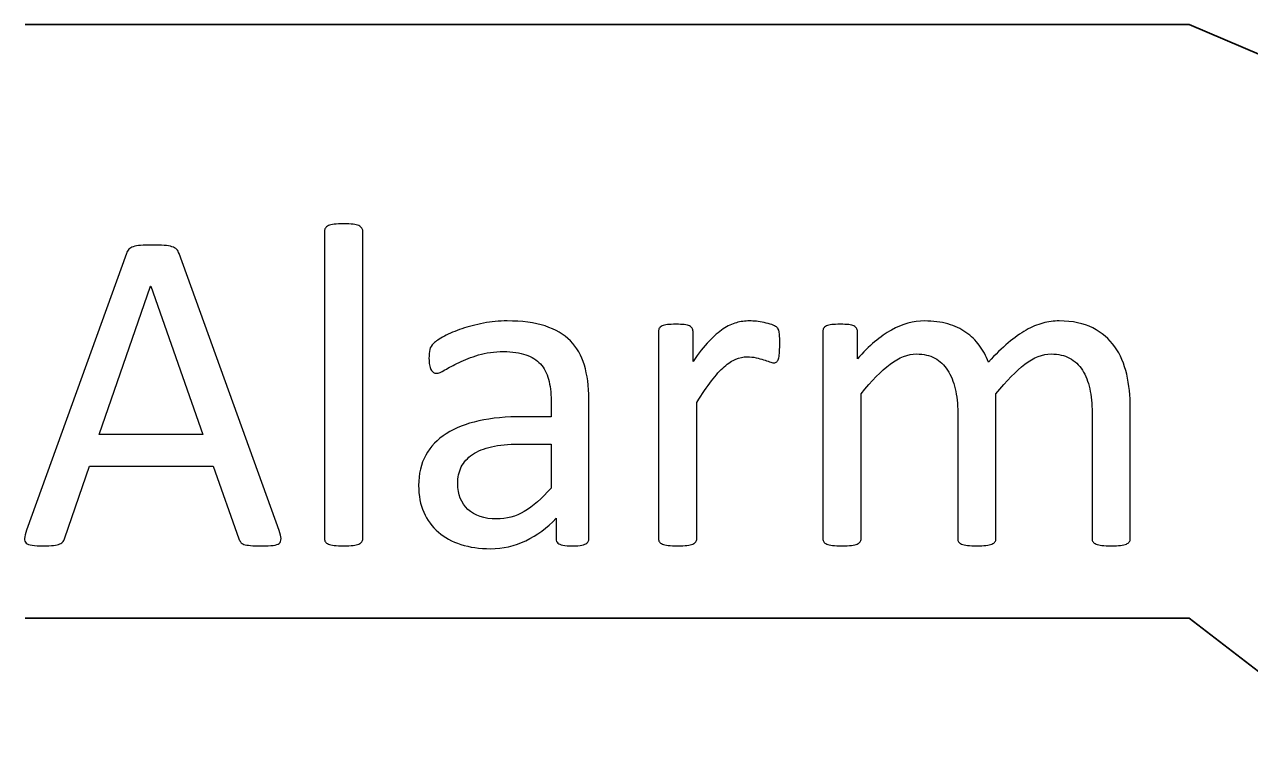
# Model space of a CAD drawing. Extents: x -260425 to 1294666, y -169889 to -2349.
# Drawn here: x 999349.1 to 999431.7, y -26519.5 to -26470.5 of the extents above; entities that cross this region are included whole.
import ezdxf

# ---------------------------------------------------------------- set-up
doc = ezdxf.new("R2010")
doc.units = 0
doc.header["$LTSCALE"] = 100
doc.layers.add('marking', color=7, linetype='Continuous')

# ---------------------------------------------------------------- blocks, each defined once
blk = doc.blocks.new('АТС')
at = {"layer": 'marking', "lineweight": 35}
for points in [[(978.989, -5.621), (978.989, -5.621), (970.5, -2.01), (970.5, -2.01), (970.5, -2.01), (970.5, -2.01), (892.103, -2.01), (892.103, -2.01)], [(982.182, -50.967), (982.182, -50.967), (970.5, -41.983), (970.5, -41.983), (970.5, -41.983), (970.5, -41.983), (892.103, -41.983), (892.103, -41.983)]]:
    blk.add_open_spline(points, degree=3, knots=[0, 0, 0, 0, 0.333333, 0.333333, 0.333333, 0.333333, 1, 1, 1, 1], dxfattribs=at)
at = {"layer": 'marking'}
for points, knots in [([(914.847, -36.637), (914.847, -36.721), (914.826, -36.79), (914.784, -36.848), (914.784, -36.848), (914.741, -36.901), (914.678, -36.954), (914.582, -36.997), (914.582, -36.997), (914.487, -37.034), (914.36, -37.065), (914.191, -37.087), (914.191, -37.087), (914.027, -37.108), (913.815, -37.118), (913.556, -37.118), (913.556, -37.118), (913.302, -37.118), (913.095, -37.108), (912.931, -37.087), (912.931, -37.087), (912.762, -37.065), (912.63, -37.034), (912.535, -36.997), (912.535, -36.997), (912.434, -36.954), (912.365, -36.901), (912.328, -36.848), (912.328, -36.848), (912.291, -36.79), (912.275, -36.721), (912.275, -36.637), (912.275, -36.637), (912.275, -36.637), (912.275, -15.93), (912.275, -15.93), (912.275, -15.93), (912.275, -15.846), (912.291, -15.772), (912.328, -15.713), (912.328, -15.713), (912.365, -15.65), (912.434, -15.597), (912.535, -15.555), (912.535, -15.555), (912.63, -15.518), (912.762, -15.486), (912.931, -15.465), (912.931, -15.465), (913.095, -15.444), (913.302, -15.433), (913.556, -15.433), (913.556, -15.433), (913.815, -15.433), (914.027, -15.444), (914.191, -15.465), (914.191, -15.465), (914.36, -15.486), (914.487, -15.518), (914.582, -15.555), (914.582, -15.555), (914.678, -15.597), (914.741, -15.65), (914.784, -15.713), (914.784, -15.713), (914.826, -15.772), (914.847, -15.846), (914.847, -15.93), (914.847, -15.93), (914.847, -15.93), (914.847, -36.637), (914.847, -36.637)], [0, 0, 0, 0, 0.052632, 0.052632, 0.052632, 0.052632, 0.105263, 0.105263, 0.105263, 0.105263, 0.157895, 0.157895, 0.157895, 0.157895, 0.210526, 0.210526, 0.210526, 0.210526, 0.263158, 0.263158, 0.263158, 0.263158, 0.315789, 0.315789, 0.315789, 0.315789, 0.368421, 0.368421, 0.368421, 0.368421, 0.421053, 0.421053, 0.421053, 0.421053, 0.473684, 0.473684, 0.473684, 0.473684, 0.526316, 0.526316, 0.526316, 0.526316, 0.578947, 0.578947, 0.578947, 0.578947, 0.631579, 0.631579, 0.631579, 0.631579, 0.684211, 0.684211, 0.684211, 0.684211, 0.736842, 0.736842, 0.736842, 0.736842, 0.789474, 0.789474, 0.789474, 0.789474, 0.842105, 0.842105, 0.842105, 0.842105, 0.894737, 0.894737, 0.894737, 0.894737, 1, 1, 1, 1]), ([(909.211, -36.081), (909.29, -36.309), (909.338, -36.489), (909.343, -36.631), (909.343, -36.631), (909.349, -36.769), (909.306, -36.875), (909.227, -36.949), (909.227, -36.949), (909.142, -37.018), (909.005, -37.065), (908.814, -37.087), (908.814, -37.087), (908.624, -37.108), (908.37, -37.118), (908.047, -37.118), (908.047, -37.118), (907.729, -37.118), (907.47, -37.113), (907.28, -37.097), (907.28, -37.097), (907.089, -37.081), (906.946, -37.055), (906.846, -37.018), (906.846, -37.018), (906.745, -36.981), (906.676, -36.933), (906.629, -36.87), (906.629, -36.87), (906.581, -36.806), (906.539, -36.732), (906.496, -36.637), (906.496, -36.637), (906.496, -36.637), (904.777, -31.752), (904.777, -31.752), (904.777, -31.752), (904.777, -31.752), (896.437, -31.752), (896.437, -31.752), (896.437, -31.752), (896.437, -31.752), (894.791, -36.573), (894.791, -36.573), (894.791, -36.573), (894.76, -36.668), (894.722, -36.748), (894.67, -36.817), (894.67, -36.817), (894.617, -36.885), (894.543, -36.938), (894.442, -36.986), (894.442, -36.986), (894.347, -37.034), (894.204, -37.065), (894.024, -37.087), (894.024, -37.087), (893.844, -37.108), (893.611, -37.118), (893.32, -37.118), (893.32, -37.118), (893.019, -37.118), (892.775, -37.108), (892.585, -37.081), (892.585, -37.081), (892.394, -37.055), (892.257, -37.007), (892.182, -36.933), (892.182, -36.933), (892.103, -36.859), (892.066, -36.753), (892.071, -36.616), (892.071, -36.616), (892.077, -36.473), (892.119, -36.293), (892.204, -36.065), (892.204, -36.065), (892.204, -36.065), (898.929, -17.423), (898.929, -17.423), (898.929, -17.423), (898.972, -17.306), (899.03, -17.211), (899.093, -17.142), (899.093, -17.142), (899.162, -17.068), (899.257, -17.01), (899.39, -16.973), (899.39, -16.973), (899.517, -16.931), (899.681, -16.899), (899.887, -16.883), (899.887, -16.883), (900.088, -16.867), (900.342, -16.862), (900.654, -16.862), (900.654, -16.862), (900.983, -16.862), (901.258, -16.867), (901.475, -16.883), (901.475, -16.883), (901.692, -16.899), (901.866, -16.931), (901.999, -16.973), (901.999, -16.973), (902.136, -17.01), (902.237, -17.073), (902.311, -17.147), (902.311, -17.147), (902.385, -17.227), (902.443, -17.322), (902.48, -17.433), (902.48, -17.433), (902.48, -17.433), (909.211, -36.081), (909.211, -36.081)], [0, 0, 0, 0, 0.033333, 0.033333, 0.033333, 0.033333, 0.066667, 0.066667, 0.066667, 0.066667, 0.1, 0.1, 0.1, 0.1, 0.133333, 0.133333, 0.133333, 0.133333, 0.166667, 0.166667, 0.166667, 0.166667, 0.2, 0.2, 0.2, 0.2, 0.233333, 0.233333, 0.233333, 0.233333, 0.266667, 0.266667, 0.266667, 0.266667, 0.3, 0.3, 0.3, 0.3, 0.333333, 0.333333, 0.333333, 0.333333, 0.366667, 0.366667, 0.366667, 0.366667, 0.4, 0.4, 0.4, 0.4, 0.433333, 0.433333, 0.433333, 0.433333, 0.466667, 0.466667, 0.466667, 0.466667, 0.5, 0.5, 0.5, 0.5, 0.533333, 0.533333, 0.533333, 0.533333, 0.566667, 0.566667, 0.566667, 0.566667, 0.6, 0.6, 0.6, 0.6, 0.633333, 0.633333, 0.633333, 0.633333, 0.666667, 0.666667, 0.666667, 0.666667, 0.7, 0.7, 0.7, 0.7, 0.733333, 0.733333, 0.733333, 0.733333, 0.766667, 0.766667, 0.766667, 0.766667, 0.8, 0.8, 0.8, 0.8, 0.833333, 0.833333, 0.833333, 0.833333, 0.866667, 0.866667, 0.866667, 0.866667, 0.9, 0.9, 0.9, 0.9, 0.933333, 0.933333, 0.933333, 0.933333, 1, 1, 1, 1]), ([(900.575, -19.624), (900.575, -19.624), (900.559, -19.624), (900.559, -19.624), (900.559, -19.624), (900.559, -19.624), (897.104, -29.625), (897.104, -29.625), (897.104, -29.625), (897.104, -29.625), (904.078, -29.625), (904.078, -29.625), (904.078, -29.625), (904.078, -29.625), (900.575, -19.624), (900.575, -19.624)], [0, 0, 0, 0, 0.2, 0.2, 0.2, 0.2, 0.4, 0.4, 0.4, 0.4, 0.6, 0.6, 0.6, 0.6, 1, 1, 1, 1]), ([(930.072, -36.653), (930.072, -36.774), (930.029, -36.87), (929.95, -36.933), (929.95, -36.933), (929.865, -36.997), (929.754, -37.039), (929.606, -37.071), (929.606, -37.071), (929.463, -37.102), (929.251, -37.118), (928.971, -37.118), (928.971, -37.118), (928.706, -37.118), (928.489, -37.102), (928.331, -37.071), (928.331, -37.071), (928.172, -37.039), (928.055, -36.997), (927.981, -36.933), (927.981, -36.933), (927.907, -36.87), (927.87, -36.78), (927.87, -36.653), (927.87, -36.653), (927.87, -36.653), (927.87, -35.256), (927.87, -35.256), (927.87, -35.256), (927.262, -35.906), (926.584, -36.414), (925.833, -36.774), (925.833, -36.774), (925.081, -37.129), (924.288, -37.309), (923.452, -37.309), (923.452, -37.309), (922.716, -37.309), (922.049, -37.214), (921.457, -37.023), (921.457, -37.023), (920.864, -36.832), (920.356, -36.552), (919.938, -36.192), (919.938, -36.192), (919.52, -35.832), (919.192, -35.383), (918.959, -34.859), (918.959, -34.859), (918.726, -34.33), (918.61, -33.732), (918.61, -33.06), (918.61, -33.06), (918.61, -32.271), (918.769, -31.588), (919.091, -31.012), (919.091, -31.012), (919.409, -30.43), (919.869, -29.948), (920.472, -29.567), (920.472, -29.567), (921.07, -29.186), (921.806, -28.895), (922.674, -28.704), (922.674, -28.704), (923.542, -28.514), (924.521, -28.419), (925.605, -28.419), (925.605, -28.419), (925.605, -28.419), (927.532, -28.419), (927.532, -28.419), (927.532, -28.419), (927.532, -28.419), (927.532, -27.329), (927.532, -27.329), (927.532, -27.329), (927.532, -26.794), (927.473, -26.318), (927.362, -25.9), (927.362, -25.9), (927.246, -25.487), (927.066, -25.143), (926.812, -24.868), (926.812, -24.868), (926.558, -24.593), (926.23, -24.386), (925.828, -24.249), (925.828, -24.249), (925.425, -24.106), (924.928, -24.037), (924.341, -24.037), (924.341, -24.037), (923.711, -24.037), (923.145, -24.111), (922.647, -24.265), (922.647, -24.265), (922.145, -24.418), (921.705, -24.582), (921.33, -24.767), (921.33, -24.767), (920.954, -24.953), (920.636, -25.117), (920.382, -25.27), (920.382, -25.27), (920.134, -25.424), (919.943, -25.498), (919.822, -25.498), (919.822, -25.498), (919.737, -25.498), (919.663, -25.477), (919.605, -25.434), (919.605, -25.434), (919.541, -25.397), (919.488, -25.334), (919.441, -25.249), (919.441, -25.249), (919.393, -25.17), (919.361, -25.064), (919.34, -24.937), (919.34, -24.937), (919.319, -24.805), (919.308, -24.667), (919.308, -24.508), (919.308, -24.508), (919.308, -24.254), (919.324, -24.048), (919.361, -23.9), (919.361, -23.9), (919.398, -23.751), (919.488, -23.609), (919.626, -23.476), (919.626, -23.476), (919.763, -23.344), (920.007, -23.185), (920.345, -23), (920.345, -23), (920.684, -22.82), (921.081, -22.651), (921.525, -22.497), (921.525, -22.497), (921.965, -22.349), (922.452, -22.222), (922.981, -22.122), (922.981, -22.122), (923.505, -22.021), (924.039, -21.973), (924.573, -21.973), (924.573, -21.973), (925.574, -21.973), (926.426, -22.085), (927.129, -22.312), (927.129, -22.312), (927.833, -22.54), (928.399, -22.878), (928.833, -23.318), (928.833, -23.318), (929.267, -23.757), (929.579, -24.302), (929.775, -24.953), (929.775, -24.953), (929.971, -25.604), (930.072, -26.366), (930.072, -27.233), (930.072, -27.233), (930.072, -27.233), (930.072, -36.653), (930.072, -36.653)], [0, 0, 0, 0, 0.023256, 0.023256, 0.023256, 0.023256, 0.046512, 0.046512, 0.046512, 0.046512, 0.069767, 0.069767, 0.069767, 0.069767, 0.093023, 0.093023, 0.093023, 0.093023, 0.116279, 0.116279, 0.116279, 0.116279, 0.139535, 0.139535, 0.139535, 0.139535, 0.162791, 0.162791, 0.162791, 0.162791, 0.186047, 0.186047, 0.186047, 0.186047, 0.209302, 0.209302, 0.209302, 0.209302, 0.232558, 0.232558, 0.232558, 0.232558, 0.255814, 0.255814, 0.255814, 0.255814, 0.27907, 0.27907, 0.27907, 0.27907, 0.302326, 0.302326, 0.302326, 0.302326, 0.325581, 0.325581, 0.325581, 0.325581, 0.348837, 0.348837, 0.348837, 0.348837, 0.372093, 0.372093, 0.372093, 0.372093, 0.395349, 0.395349, 0.395349, 0.395349, 0.418605, 0.418605, 0.418605, 0.418605, 0.44186, 0.44186, 0.44186, 0.44186, 0.465116, 0.465116, 0.465116, 0.465116, 0.488372, 0.488372, 0.488372, 0.488372, 0.511628, 0.511628, 0.511628, 0.511628, 0.534884, 0.534884, 0.534884, 0.534884, 0.55814, 0.55814, 0.55814, 0.55814, 0.581395, 0.581395, 0.581395, 0.581395, 0.604651, 0.604651, 0.604651, 0.604651, 0.627907, 0.627907, 0.627907, 0.627907, 0.651163, 0.651163, 0.651163, 0.651163, 0.674419, 0.674419, 0.674419, 0.674419, 0.697674, 0.697674, 0.697674, 0.697674, 0.72093, 0.72093, 0.72093, 0.72093, 0.744186, 0.744186, 0.744186, 0.744186, 0.767442, 0.767442, 0.767442, 0.767442, 0.790698, 0.790698, 0.790698, 0.790698, 0.813953, 0.813953, 0.813953, 0.813953, 0.837209, 0.837209, 0.837209, 0.837209, 0.860465, 0.860465, 0.860465, 0.860465, 0.883721, 0.883721, 0.883721, 0.883721, 0.906977, 0.906977, 0.906977, 0.906977, 0.930233, 0.930233, 0.930233, 0.930233, 0.953488, 0.953488, 0.953488, 0.953488, 1, 1, 1, 1]), ([(942.93, -23.582), (942.93, -23.81), (942.925, -24), (942.914, -24.154), (942.914, -24.154), (942.904, -24.307), (942.882, -24.429), (942.851, -24.519), (942.851, -24.519), (942.824, -24.609), (942.782, -24.672), (942.734, -24.72), (942.734, -24.72), (942.692, -24.767), (942.628, -24.789), (942.544, -24.789), (942.544, -24.789), (942.459, -24.789), (942.359, -24.767), (942.242, -24.72), (942.242, -24.72), (942.12, -24.672), (941.988, -24.625), (941.84, -24.582), (941.84, -24.582), (941.692, -24.535), (941.522, -24.492), (941.337, -24.45), (941.337, -24.45), (941.152, -24.408), (940.951, -24.386), (940.734, -24.386), (940.734, -24.386), (940.475, -24.386), (940.221, -24.439), (939.972, -24.54), (939.972, -24.54), (939.729, -24.646), (939.464, -24.815), (939.194, -25.059), (939.194, -25.059), (938.919, -25.297), (938.633, -25.614), (938.332, -26.006), (938.332, -26.006), (938.035, -26.403), (937.702, -26.884), (937.342, -27.456), (937.342, -27.456), (937.342, -27.456), (937.342, -36.637), (937.342, -36.637), (937.342, -36.637), (937.342, -36.721), (937.321, -36.79), (937.279, -36.848), (937.279, -36.848), (937.236, -36.901), (937.173, -36.954), (937.077, -36.997), (937.077, -36.997), (936.982, -37.034), (936.855, -37.065), (936.686, -37.087), (936.686, -37.087), (936.522, -37.108), (936.31, -37.118), (936.051, -37.118), (936.051, -37.118), (935.797, -37.118), (935.59, -37.108), (935.426, -37.087), (935.426, -37.087), (935.257, -37.065), (935.125, -37.034), (935.03, -36.997), (935.03, -36.997), (934.929, -36.954), (934.86, -36.901), (934.823, -36.848), (934.823, -36.848), (934.786, -36.79), (934.77, -36.721), (934.77, -36.637), (934.77, -36.637), (934.77, -36.637), (934.77, -22.677), (934.77, -22.677), (934.77, -22.677), (934.77, -22.593), (934.786, -22.524), (934.818, -22.466), (934.818, -22.466), (934.85, -22.413), (934.908, -22.36), (935.003, -22.312), (935.003, -22.312), (935.098, -22.265), (935.215, -22.233), (935.363, -22.217), (935.363, -22.217), (935.506, -22.201), (935.702, -22.196), (935.94, -22.196), (935.94, -22.196), (936.167, -22.196), (936.358, -22.201), (936.506, -22.217), (936.506, -22.217), (936.659, -22.233), (936.776, -22.265), (936.86, -22.312), (936.86, -22.312), (936.94, -22.36), (937.003, -22.413), (937.04, -22.466), (937.04, -22.466), (937.072, -22.524), (937.093, -22.593), (937.093, -22.677), (937.093, -22.677), (937.093, -22.677), (937.093, -24.709), (937.093, -24.709), (937.093, -24.709), (937.474, -24.148), (937.834, -23.693), (938.168, -23.339), (938.168, -23.339), (938.506, -22.989), (938.824, -22.709), (939.12, -22.508), (939.12, -22.508), (939.422, -22.307), (939.718, -22.169), (940.009, -22.09), (940.009, -22.09), (940.305, -22.011), (940.602, -21.973), (940.903, -21.973), (940.903, -21.973), (941.036, -21.973), (941.189, -21.979), (941.358, -21.995), (941.358, -21.995), (941.528, -22.011), (941.708, -22.042), (941.893, -22.079), (941.893, -22.079), (942.078, -22.122), (942.247, -22.169), (942.396, -22.222), (942.396, -22.222), (942.544, -22.275), (942.65, -22.323), (942.713, -22.376), (942.713, -22.376), (942.777, -22.429), (942.819, -22.476), (942.835, -22.524), (942.835, -22.524), (942.856, -22.571), (942.877, -22.63), (942.893, -22.698), (942.893, -22.698), (942.909, -22.773), (942.919, -22.878), (942.925, -23.016), (942.925, -23.016), (942.93, -23.159), (942.93, -23.344), (942.93, -23.582)], [0, 0, 0, 0, 0.022727, 0.022727, 0.022727, 0.022727, 0.045455, 0.045455, 0.045455, 0.045455, 0.068182, 0.068182, 0.068182, 0.068182, 0.090909, 0.090909, 0.090909, 0.090909, 0.113636, 0.113636, 0.113636, 0.113636, 0.136364, 0.136364, 0.136364, 0.136364, 0.159091, 0.159091, 0.159091, 0.159091, 0.181818, 0.181818, 0.181818, 0.181818, 0.204545, 0.204545, 0.204545, 0.204545, 0.227273, 0.227273, 0.227273, 0.227273, 0.25, 0.25, 0.25, 0.25, 0.272727, 0.272727, 0.272727, 0.272727, 0.295455, 0.295455, 0.295455, 0.295455, 0.318182, 0.318182, 0.318182, 0.318182, 0.340909, 0.340909, 0.340909, 0.340909, 0.363636, 0.363636, 0.363636, 0.363636, 0.386364, 0.386364, 0.386364, 0.386364, 0.409091, 0.409091, 0.409091, 0.409091, 0.431818, 0.431818, 0.431818, 0.431818, 0.454545, 0.454545, 0.454545, 0.454545, 0.477273, 0.477273, 0.477273, 0.477273, 0.5, 0.5, 0.5, 0.5, 0.522727, 0.522727, 0.522727, 0.522727, 0.545455, 0.545455, 0.545455, 0.545455, 0.568182, 0.568182, 0.568182, 0.568182, 0.590909, 0.590909, 0.590909, 0.590909, 0.613636, 0.613636, 0.613636, 0.613636, 0.636364, 0.636364, 0.636364, 0.636364, 0.659091, 0.659091, 0.659091, 0.659091, 0.681818, 0.681818, 0.681818, 0.681818, 0.704545, 0.704545, 0.704545, 0.704545, 0.727273, 0.727273, 0.727273, 0.727273, 0.75, 0.75, 0.75, 0.75, 0.772727, 0.772727, 0.772727, 0.772727, 0.795455, 0.795455, 0.795455, 0.795455, 0.818182, 0.818182, 0.818182, 0.818182, 0.840909, 0.840909, 0.840909, 0.840909, 0.863636, 0.863636, 0.863636, 0.863636, 0.886364, 0.886364, 0.886364, 0.886364, 0.909091, 0.909091, 0.909091, 0.909091, 0.931818, 0.931818, 0.931818, 0.931818, 0.954545, 0.954545, 0.954545, 0.954545, 1, 1, 1, 1]), ([(966.541, -36.637), (966.541, -36.721), (966.52, -36.79), (966.478, -36.848), (966.478, -36.848), (966.435, -36.901), (966.372, -36.954), (966.277, -36.997), (966.277, -36.997), (966.187, -37.034), (966.054, -37.065), (965.89, -37.087), (965.89, -37.087), (965.726, -37.108), (965.52, -37.118), (965.271, -37.118), (965.271, -37.118), (965.012, -37.118), (964.8, -37.108), (964.636, -37.087), (964.636, -37.087), (964.472, -37.065), (964.34, -37.034), (964.239, -36.997), (964.239, -36.997), (964.144, -36.954), (964.075, -36.901), (964.033, -36.848), (964.033, -36.848), (963.991, -36.79), (963.97, -36.721), (963.97, -36.637), (963.97, -36.637), (963.97, -36.637), (963.97, -28.154), (963.97, -28.154), (963.97, -28.154), (963.97, -27.561), (963.917, -27.022), (963.816, -26.54), (963.816, -26.54), (963.71, -26.053), (963.546, -25.635), (963.319, -25.281), (963.319, -25.281), (963.091, -24.932), (962.805, -24.662), (962.456, -24.476), (962.456, -24.476), (962.107, -24.291), (961.694, -24.196), (961.218, -24.196), (961.218, -24.196), (960.63, -24.196), (960.038, -24.424), (959.45, -24.879), (959.45, -24.879), (958.858, -25.334), (958.202, -26), (957.493, -26.879), (957.493, -26.879), (957.493, -26.879), (957.493, -36.637), (957.493, -36.637), (957.493, -36.637), (957.493, -36.721), (957.471, -36.79), (957.429, -36.848), (957.429, -36.848), (957.387, -36.901), (957.318, -36.954), (957.217, -36.997), (957.217, -36.997), (957.122, -37.034), (956.99, -37.065), (956.82, -37.087), (956.82, -37.087), (956.656, -37.108), (956.45, -37.118), (956.201, -37.118), (956.201, -37.118), (955.958, -37.118), (955.757, -37.108), (955.582, -37.087), (955.582, -37.087), (955.413, -37.065), (955.275, -37.034), (955.18, -36.997), (955.18, -36.997), (955.08, -36.954), (955.011, -36.901), (954.974, -36.848), (954.974, -36.848), (954.937, -36.79), (954.921, -36.721), (954.921, -36.637), (954.921, -36.637), (954.921, -36.637), (954.921, -28.154), (954.921, -28.154), (954.921, -28.154), (954.921, -27.561), (954.863, -27.022), (954.751, -26.54), (954.751, -26.54), (954.635, -26.053), (954.466, -25.635), (954.238, -25.281), (954.238, -25.281), (954.011, -24.932), (953.725, -24.662), (953.381, -24.476), (953.381, -24.476), (953.032, -24.291), (952.624, -24.196), (952.148, -24.196), (952.148, -24.196), (951.561, -24.196), (950.963, -24.424), (950.365, -24.879), (950.365, -24.879), (949.767, -25.334), (949.116, -26), (948.412, -26.879), (948.412, -26.879), (948.412, -26.879), (948.412, -36.637), (948.412, -36.637), (948.412, -36.637), (948.412, -36.721), (948.391, -36.79), (948.349, -36.848), (948.349, -36.848), (948.306, -36.901), (948.243, -36.954), (948.147, -36.997), (948.147, -36.997), (948.052, -37.034), (947.925, -37.065), (947.756, -37.087), (947.756, -37.087), (947.592, -37.108), (947.38, -37.118), (947.121, -37.118), (947.121, -37.118), (946.867, -37.118), (946.66, -37.108), (946.496, -37.087), (946.496, -37.087), (946.327, -37.065), (946.195, -37.034), (946.1, -36.997), (946.1, -36.997), (945.999, -36.954), (945.93, -36.901), (945.893, -36.848), (945.893, -36.848), (945.856, -36.79), (945.84, -36.721), (945.84, -36.637), (945.84, -36.637), (945.84, -36.637), (945.84, -22.677), (945.84, -22.677), (945.84, -22.677), (945.84, -22.593), (945.856, -22.524), (945.888, -22.466), (945.888, -22.466), (945.92, -22.413), (945.978, -22.36), (946.073, -22.312), (946.073, -22.312), (946.168, -22.265), (946.285, -22.233), (946.433, -22.217), (946.433, -22.217), (946.576, -22.201), (946.772, -22.196), (947.01, -22.196), (947.01, -22.196), (947.237, -22.196), (947.428, -22.201), (947.576, -22.217), (947.576, -22.217), (947.729, -22.233), (947.846, -22.265), (947.93, -22.312), (947.93, -22.312), (948.01, -22.36), (948.073, -22.413), (948.11, -22.466), (948.11, -22.466), (948.142, -22.524), (948.163, -22.593), (948.163, -22.677), (948.163, -22.677), (948.163, -22.677), (948.163, -24.524), (948.163, -24.524), (948.163, -24.524), (948.946, -23.64), (949.714, -22.995), (950.455, -22.587), (950.455, -22.587), (951.19, -22.18), (951.942, -21.973), (952.693, -21.973), (952.693, -21.973), (953.275, -21.973), (953.794, -22.042), (954.254, -22.175), (954.254, -22.175), (954.714, -22.312), (955.122, -22.497), (955.471, -22.741), (955.471, -22.741), (955.826, -22.984), (956.127, -23.275), (956.371, -23.614), (956.371, -23.614), (956.619, -23.947), (956.826, -24.323), (956.995, -24.741), (956.995, -24.741), (957.461, -24.233), (957.9, -23.804), (958.318, -23.45), (958.318, -23.45), (958.736, -23.095), (959.138, -22.815), (959.525, -22.593), (959.525, -22.593), (959.911, -22.376), (960.287, -22.217), (960.652, -22.122), (960.652, -22.122), (961.022, -22.021), (961.387, -21.973), (961.758, -21.973), (961.758, -21.973), (962.657, -21.973), (963.409, -22.132), (964.017, -22.444), (964.017, -22.444), (964.626, -22.762), (965.118, -23.185), (965.499, -23.709), (965.499, -23.709), (965.875, -24.238), (966.139, -24.857), (966.303, -25.567), (966.303, -25.567), (966.462, -26.276), (966.541, -27.022), (966.541, -27.81), (966.541, -27.81), (966.541, -27.81), (966.541, -36.637), (966.541, -36.637)], [0, 0, 0, 0, 0.015152, 0.015152, 0.015152, 0.015152, 0.030303, 0.030303, 0.030303, 0.030303, 0.045455, 0.045455, 0.045455, 0.045455, 0.060606, 0.060606, 0.060606, 0.060606, 0.075758, 0.075758, 0.075758, 0.075758, 0.090909, 0.090909, 0.090909, 0.090909, 0.106061, 0.106061, 0.106061, 0.106061, 0.121212, 0.121212, 0.121212, 0.121212, 0.136364, 0.136364, 0.136364, 0.136364, 0.151515, 0.151515, 0.151515, 0.151515, 0.166667, 0.166667, 0.166667, 0.166667, 0.181818, 0.181818, 0.181818, 0.181818, 0.19697, 0.19697, 0.19697, 0.19697, 0.212121, 0.212121, 0.212121, 0.212121, 0.227273, 0.227273, 0.227273, 0.227273, 0.242424, 0.242424, 0.242424, 0.242424, 0.257576, 0.257576, 0.257576, 0.257576, 0.272727, 0.272727, 0.272727, 0.272727, 0.287879, 0.287879, 0.287879, 0.287879, 0.30303, 0.30303, 0.30303, 0.30303, 0.318182, 0.318182, 0.318182, 0.318182, 0.333333, 0.333333, 0.333333, 0.333333, 0.348485, 0.348485, 0.348485, 0.348485, 0.363636, 0.363636, 0.363636, 0.363636, 0.378788, 0.378788, 0.378788, 0.378788, 0.393939, 0.393939, 0.393939, 0.393939, 0.409091, 0.409091, 0.409091, 0.409091, 0.424242, 0.424242, 0.424242, 0.424242, 0.439394, 0.439394, 0.439394, 0.439394, 0.454545, 0.454545, 0.454545, 0.454545, 0.469697, 0.469697, 0.469697, 0.469697, 0.484848, 0.484848, 0.484848, 0.484848, 0.5, 0.5, 0.5, 0.5, 0.515152, 0.515152, 0.515152, 0.515152, 0.530303, 0.530303, 0.530303, 0.530303, 0.545455, 0.545455, 0.545455, 0.545455, 0.560606, 0.560606, 0.560606, 0.560606, 0.575758, 0.575758, 0.575758, 0.575758, 0.590909, 0.590909, 0.590909, 0.590909, 0.606061, 0.606061, 0.606061, 0.606061, 0.621212, 0.621212, 0.621212, 0.621212, 0.636364, 0.636364, 0.636364, 0.636364, 0.651515, 0.651515, 0.651515, 0.651515, 0.666667, 0.666667, 0.666667, 0.666667, 0.681818, 0.681818, 0.681818, 0.681818, 0.69697, 0.69697, 0.69697, 0.69697, 0.712121, 0.712121, 0.712121, 0.712121, 0.727273, 0.727273, 0.727273, 0.727273, 0.742424, 0.742424, 0.742424, 0.742424, 0.757576, 0.757576, 0.757576, 0.757576, 0.772727, 0.772727, 0.772727, 0.772727, 0.787879, 0.787879, 0.787879, 0.787879, 0.80303, 0.80303, 0.80303, 0.80303, 0.818182, 0.818182, 0.818182, 0.818182, 0.833333, 0.833333, 0.833333, 0.833333, 0.848485, 0.848485, 0.848485, 0.848485, 0.863636, 0.863636, 0.863636, 0.863636, 0.878788, 0.878788, 0.878788, 0.878788, 0.893939, 0.893939, 0.893939, 0.893939, 0.909091, 0.909091, 0.909091, 0.909091, 0.924242, 0.924242, 0.924242, 0.924242, 0.939394, 0.939394, 0.939394, 0.939394, 0.954545, 0.954545, 0.954545, 0.954545, 0.969697, 0.969697, 0.969697, 0.969697, 1, 1, 1, 1]), ([(927.532, -30.26), (927.532, -30.26), (925.346, -30.26), (925.346, -30.26), (925.346, -30.26), (924.648, -30.26), (924.039, -30.318), (923.52, -30.44), (923.52, -30.44), (923.007, -30.557), (922.579, -30.736), (922.235, -30.969), (922.235, -30.969), (921.896, -31.202), (921.647, -31.477), (921.483, -31.805), (921.483, -31.805), (921.324, -32.133), (921.245, -32.509), (921.245, -32.933), (921.245, -32.933), (921.245, -33.657), (921.473, -34.234), (921.933, -34.663), (921.933, -34.663), (922.393, -35.092), (923.034, -35.308), (923.864, -35.308), (923.864, -35.308), (924.531, -35.308), (925.156, -35.139), (925.727, -34.795), (925.727, -34.795), (926.299, -34.457), (926.902, -33.933), (927.532, -33.229), (927.532, -33.229), (927.532, -33.229), (927.532, -30.26), (927.532, -30.26)], [0, 0, 0, 0, 0.090909, 0.090909, 0.090909, 0.090909, 0.181818, 0.181818, 0.181818, 0.181818, 0.272727, 0.272727, 0.272727, 0.272727, 0.363636, 0.363636, 0.363636, 0.363636, 0.454545, 0.454545, 0.454545, 0.454545, 0.545455, 0.545455, 0.545455, 0.545455, 0.636364, 0.636364, 0.636364, 0.636364, 0.727273, 0.727273, 0.727273, 0.727273, 0.818182, 0.818182, 0.818182, 0.818182, 1, 1, 1, 1])]:
    blk.add_open_spline(points, degree=3, knots=knots, dxfattribs=at)

msp = doc.modelspace()

# ---------------------------------------------------------------- block references
msp.add_blockref('АТС', (998457.029, -26468.524))

doc.saveas('drawing.dxf')
